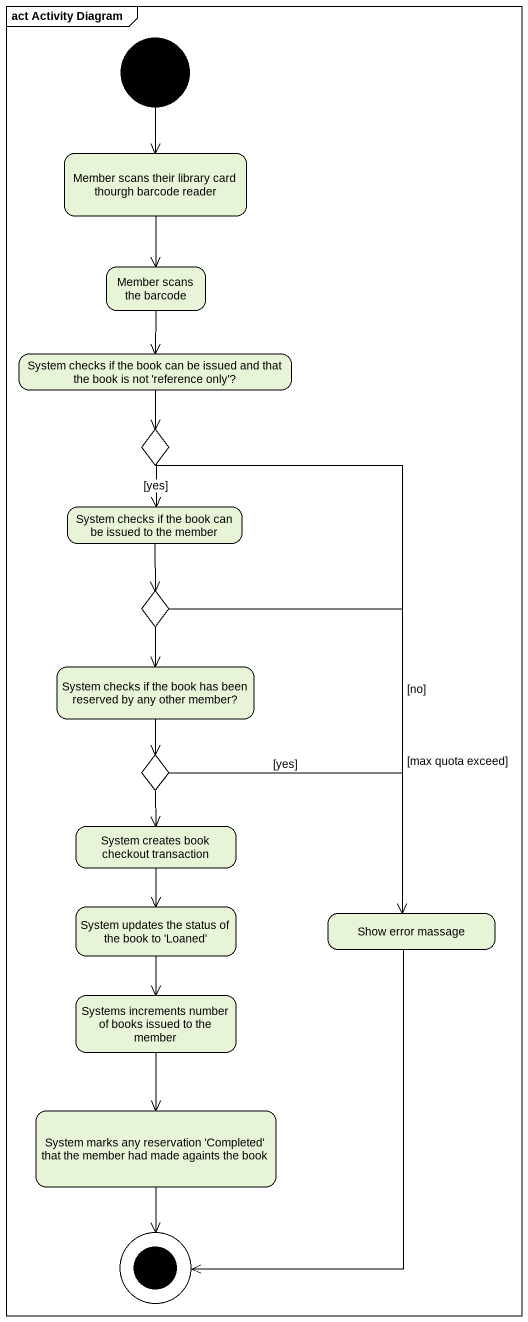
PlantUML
@startuml
mainframe act Activity Diagram
hide empty description
state "Member scans their library card thourgh barcode reader" as Member_scans_their_library
state "Member scans the barcode" as Member_scans_the_barcode
state "System checks if the book can be issued and that the book is not 'reference only'?" as System_checks_if_the_book
state choice1 <<choice>>
state "System checks if the book can be issued to the member" as System_checks_if_the_book_2
state choice2 <<choice>>
state "System checks if the book has been reserved by any other member?" as System_checks_if_the_book_3
state choice3 <<choice>>
state "System creates book checkout transaction" as System_creates_book
state "System updates the status of the book to 'Loaned'" as System_updates_the_status
state "Show error massage" as Show_error_massage
state "Systems increments number of books issued to the member" as Systems_increments_number
state "System marks any reservation 'Completed' that the member had made againts the book" as System_marks_any
[*] --> Member_scans_their_library
Member_scans_their_library --> Member_scans_the_barcode
Member_scans_the_barcode --> System_checks_if_the_book
System_checks_if_the_book --> choice1
choice1 --> System_checks_if_the_book_2 : [yes]
choice1 --> Show_error_massage : [no]
System_checks_if_the_book_2 --> choice2
choice2 --> System_checks_if_the_book_3
choice2 --> Show_error_massage : [max quota exceed]
System_checks_if_the_book_3 --> choice3
choice3 --> System_creates_book
choice3 --> Show_error_massage : [yes]
System_creates_book --> System_updates_the_status
System_updates_the_status --> Systems_increments_number
Systems_increments_number --> System_marks_any
Show_error_massage --> [*]
System_marks_any --> [*]
@enduml
